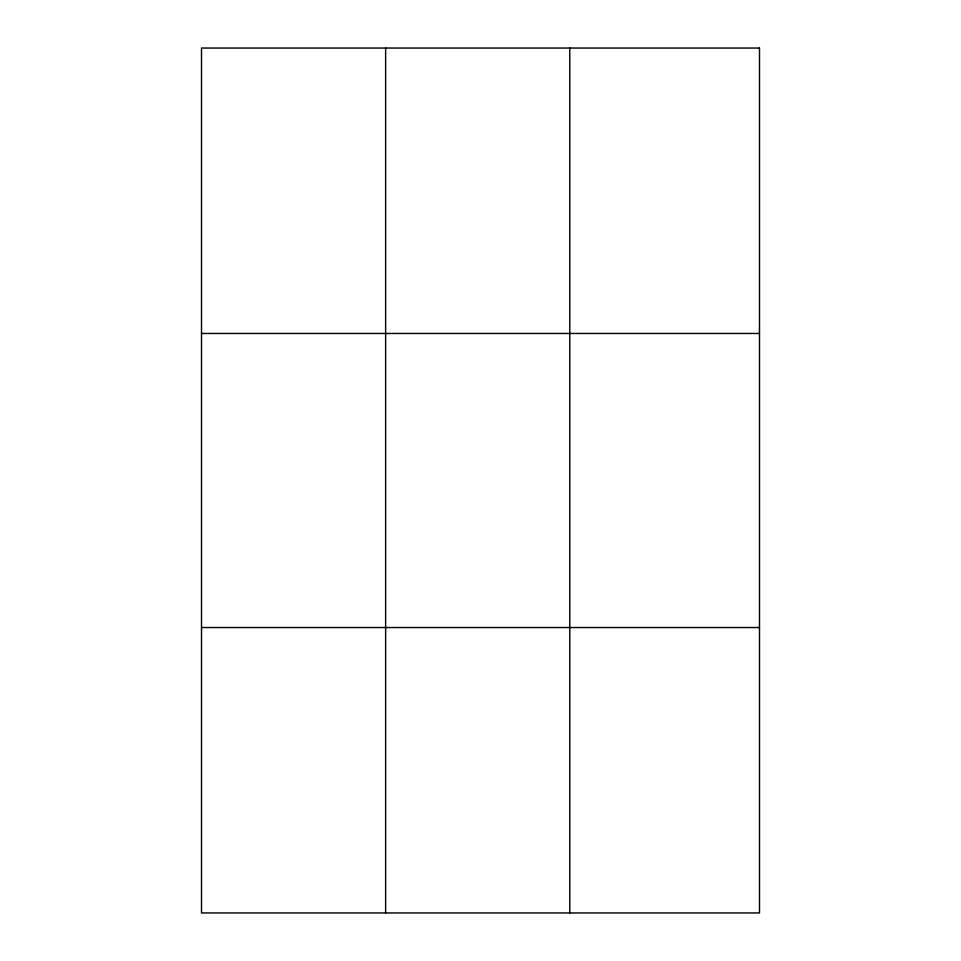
<?xml version="1.0" encoding="UTF-8"?>
<svg xmlns="http://www.w3.org/2000/svg" width="961" height="961" viewBox="0 0 961 961"><rect width="100%" height="100%" fill="white"/><g stroke="black" fill="none" stroke-linecap="round" stroke-linejoin="round"><path stroke-width="1.44" d="M385.637 48.05L385.637 912.95M569.777 48.05L569.777 912.95M201.51 333.467L759.49 333.467M201.51 627.533L759.49 627.533M759.49 48.05L759.49 912.95L201.51 912.95L201.51 48.05L759.49 48.05"/></g></svg>
